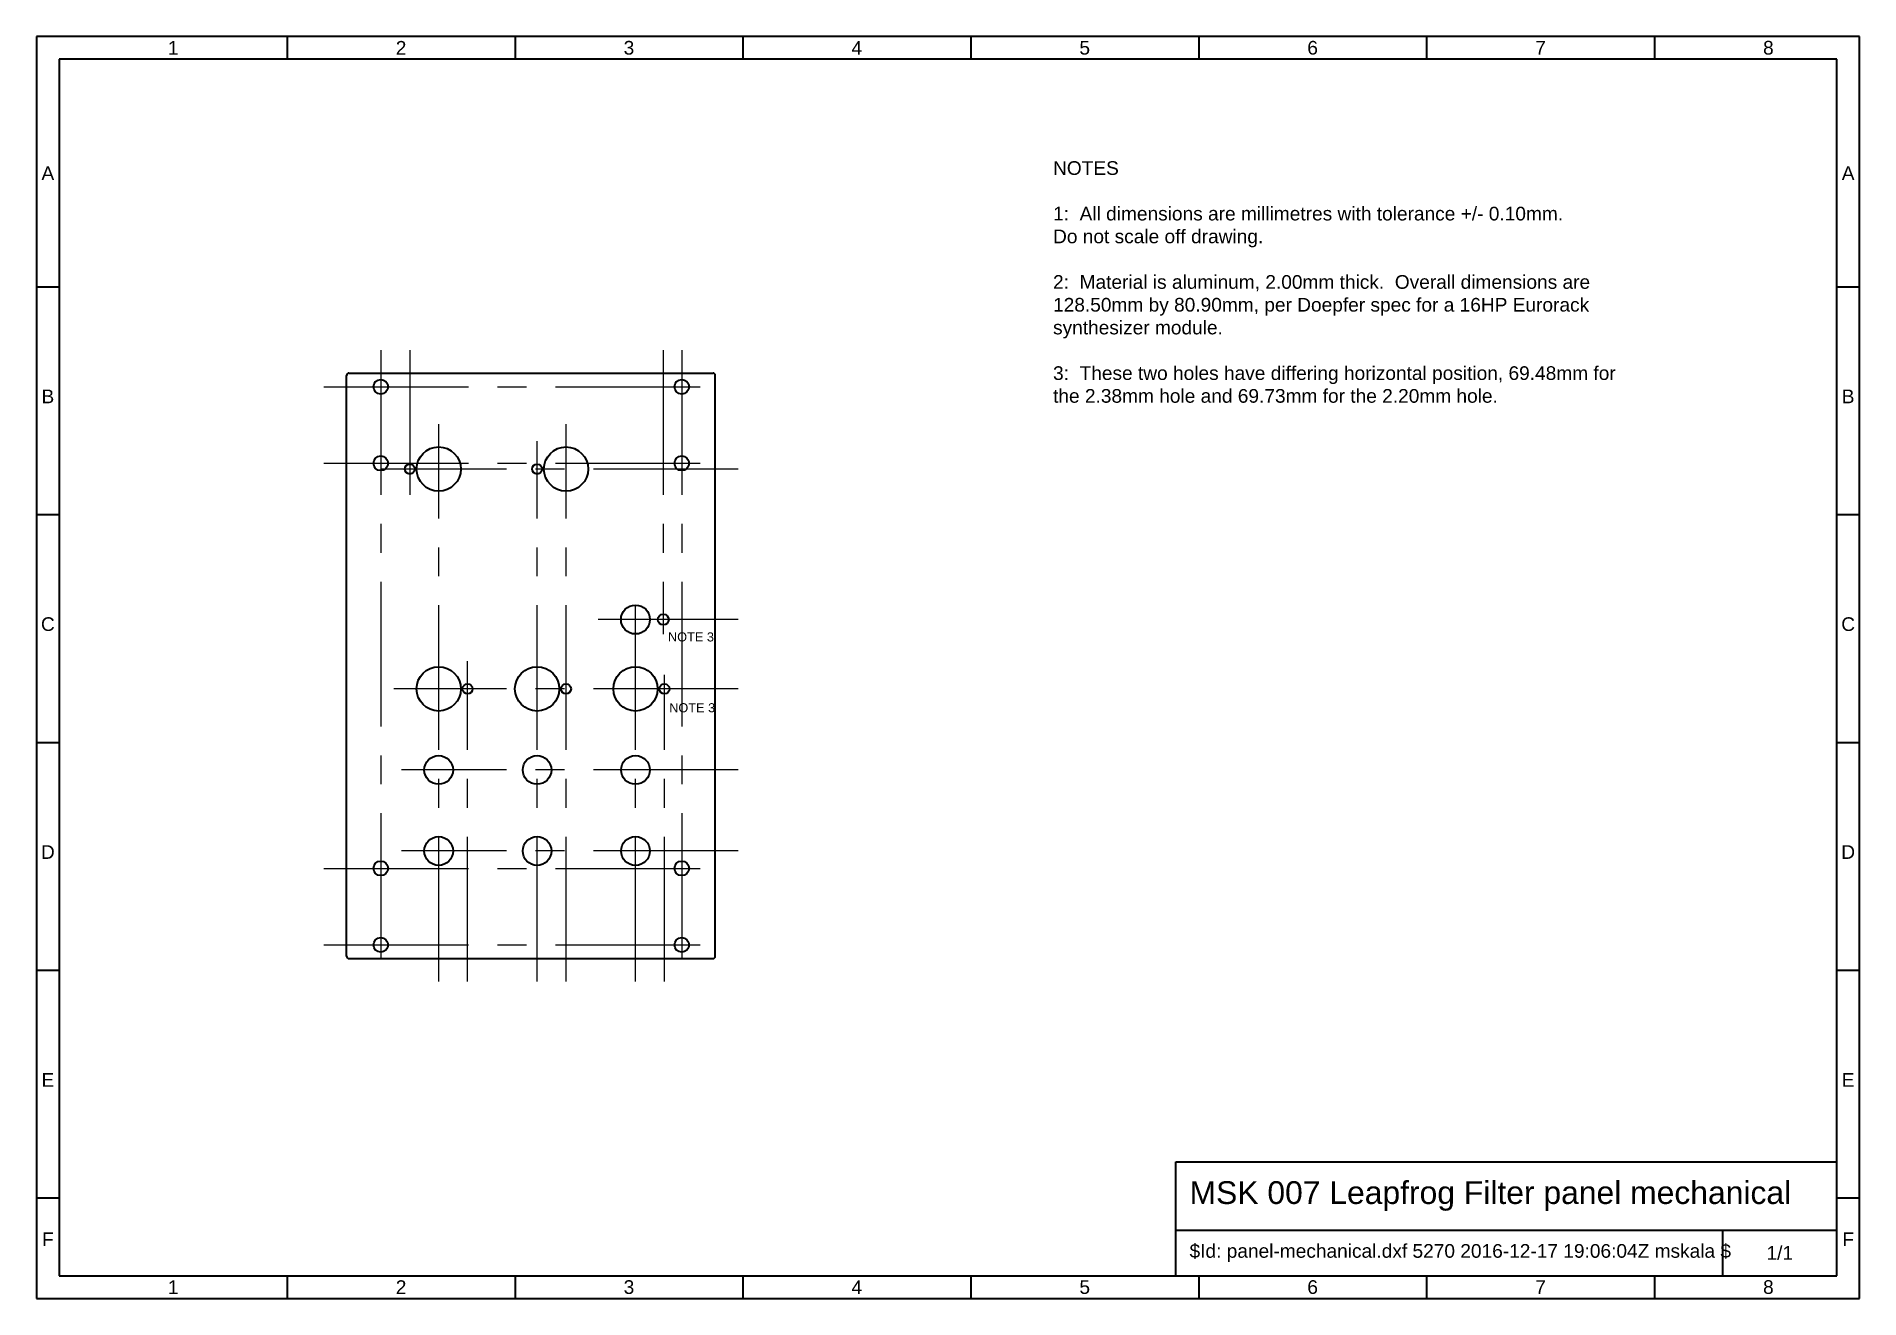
# Model space of a CAD drawing. Header units: millimetres. Extents: x 10 to 410, y 10 to 287.
import ezdxf

# ---------------------------------------------------------------- set-up
doc = ezdxf.new("R2010")
doc.units = ezdxf.units.MM
doc.linetypes.add('CENTER', pattern=[50.8, 31.75, -6.35, 6.35, -6.35])
for name, color, linetype, lineweight, true_color in [('centre lines', 14, 'CENTER', 25, 0x800000), ('frame', 5, 'Continuous', 35, 0x0000ff), ('holes', 7, 'Continuous', 35, 0x000000), ('notes', 94, 'Continuous', 25, 0x008000), ('outlines', 7, 'Continuous', 35, 0x000000)]:
    doc.layers.add(name, color=color, linetype=linetype, lineweight=lineweight, true_color=true_color)
doc.styles.add('textstyle0', font='')
doc.styles.add('textstyle1', font='')
doc.styles.add('textstyle10', font='')
doc.styles.add('textstyle11', font='')
doc.styles.add('textstyle12', font='')
doc.styles.add('textstyle13', font='')
doc.styles.add('textstyle14', font='')
doc.styles.add('textstyle15', font='')
doc.styles.add('textstyle16', font='')
doc.styles.add('textstyle17', font='')
doc.styles.add('textstyle18', font='')
doc.styles.add('textstyle19', font='')
doc.styles.add('textstyle2', font='')
doc.styles.add('textstyle20', font='')
doc.styles.add('textstyle21', font='')
doc.styles.add('textstyle22', font='')
doc.styles.add('textstyle23', font='')
doc.styles.add('textstyle24', font='')
doc.styles.add('textstyle25', font='')
doc.styles.add('textstyle26', font='')
doc.styles.add('textstyle27', font='')
doc.styles.add('textstyle28', font='')
doc.styles.add('textstyle29', font='')
doc.styles.add('textstyle3', font='')
doc.styles.add('textstyle30', font='')
doc.styles.add('textstyle31', font='')
doc.styles.add('textstyle32', font='')
doc.styles.add('textstyle33', font='')
doc.styles.add('textstyle4', font='')
doc.styles.add('textstyle5', font='')
doc.styles.add('textstyle6', font='')
doc.styles.add('textstyle7', font='')
doc.styles.add('textstyle8', font='')
doc.styles.add('textstyle9', font='')
doc.styles.get('textstyle0').set_extended_font_data('Liberation Sans')
doc.styles.get('textstyle1').set_extended_font_data('Nimbus Sans L')
doc.styles.get('textstyle10').set_extended_font_data('Nimbus Sans L')
doc.styles.get('textstyle11').set_extended_font_data('Nimbus Sans L')
doc.styles.get('textstyle12').set_extended_font_data('Nimbus Sans L')
doc.styles.get('textstyle13').set_extended_font_data('Nimbus Sans L')
doc.styles.get('textstyle14').set_extended_font_data('Nimbus Sans L')
doc.styles.get('textstyle15').set_extended_font_data('Nimbus Sans L')
doc.styles.get('textstyle16').set_extended_font_data('Nimbus Sans L')
doc.styles.get('textstyle17').set_extended_font_data('Nimbus Sans L')
doc.styles.get('textstyle18').set_extended_font_data('Nimbus Sans L')
doc.styles.get('textstyle19').set_extended_font_data('Nimbus Sans L')
doc.styles.get('textstyle2').set_extended_font_data('Nimbus Sans L')
doc.styles.get('textstyle20').set_extended_font_data('Nimbus Sans L')
doc.styles.get('textstyle21').set_extended_font_data('Nimbus Sans L')
doc.styles.get('textstyle22').set_extended_font_data('Nimbus Sans L')
doc.styles.get('textstyle23').set_extended_font_data('Nimbus Sans L')
doc.styles.get('textstyle24').set_extended_font_data('Nimbus Sans L')
doc.styles.get('textstyle25').set_extended_font_data('Nimbus Sans L')
doc.styles.get('textstyle26').set_extended_font_data('Nimbus Sans L')
doc.styles.get('textstyle27').set_extended_font_data('Nimbus Sans L')
doc.styles.get('textstyle28').set_extended_font_data('Nimbus Sans L')
doc.styles.get('textstyle29').set_extended_font_data('Nimbus Sans L')
doc.styles.get('textstyle3').set_extended_font_data('Nimbus Sans L')
doc.styles.get('textstyle30').set_extended_font_data('Nimbus Sans L')
doc.styles.get('textstyle31').set_extended_font_data('Nimbus Sans L')
doc.styles.get('textstyle32').set_extended_font_data('Liberation Sans')
doc.styles.get('textstyle33').set_extended_font_data('Liberation Sans')
doc.styles.get('textstyle4').set_extended_font_data('Nimbus Sans L')
doc.styles.get('textstyle5').set_extended_font_data('Nimbus Sans L')
doc.styles.get('textstyle6').set_extended_font_data('Nimbus Sans L')
doc.styles.get('textstyle7').set_extended_font_data('Nimbus Sans L')
doc.styles.get('textstyle8').set_extended_font_data('Nimbus Sans L')
doc.styles.get('textstyle9').set_extended_font_data('Nimbus Sans L')

msp = doc.modelspace()

# ---------------------------------------------------------------- linework, layer by layer
at = {"layer": 'centre lines'}
for p, q in [((85.55, 218.12), (85.55, 81.02)), ((91.9, 218.12), (91.9, 185.96)), ((147.53, 218.12), (147.53, 155.84)), ((151.59, 218.12), (151.59, 81.02)), ((73.05, 210.12), (158.19, 210.12)), ((98.25, 79.62), (98.25, 201.91)), ((126.19, 79.62), (126.19, 201.91)), ((119.84, 79.62), (119.84, 198.16)), ((73.05, 193.32), (158.19, 193.32)), ((163.95, 192.06), (85.8, 192.06)), ((141.43, 79.62), (141.43, 167.21)), ((163.95, 159.03), (133.26, 159.03)), ((104.6, 79.62), (104.6, 149.89)), ((147.78, 79.62), (147.78, 146.89)), ((163.95, 143.8), (88.4, 143.8)), ((163.95, 126.02), (90.1, 126.02)), ((163.95, 108.23), (90.1, 108.23)), ((73.05, 104.42), (158.19, 104.42)), ((73.05, 87.62), (158.19, 87.62))]:
    msp.add_line(p, q, dxfattribs=at)
at = {"layer": 'frame'}
for p, q in [((10, 287), (10, 10)), ((410, 287), (10, 287)), ((65, 287), (65, 282)), ((115, 287), (115, 282)), ((165, 287), (165, 282)), ((215, 287), (215, 282)), ((265, 287), (265, 282)), ((315, 287), (315, 282)), ((365, 287), (365, 282)), ((410, 10), (410, 287)), ((15, 282), (15, 15)), ((405, 282), (15, 282)), ((405, 15), (405, 282)), ((15, 232), (10, 232)), ((410, 232), (405, 232)), ((15, 182), (10, 182)), ((410, 182), (405, 182)), ((15, 132), (10, 132)), ((410, 132), (405, 132)), ((15, 82), (10, 82)), ((410, 82), (405, 82)), ((260, 40), (405, 40)), ((260, 25), (260, 40)), ((15, 32), (10, 32)), ((410, 32), (405, 32)), ((260, 25), (405, 25)), ((260, 15), (260, 25)), ((380, 15), (380, 25)), ((15, 15), (405, 15)), ((65, 15), (65, 10)), ((115, 15), (115, 10)), ((165, 15), (165, 10)), ((215, 15), (215, 10)), ((265, 15), (265, 10)), ((315, 15), (315, 10)), ((365, 15), (365, 10)), ((10, 10), (410, 10))]:
    msp.add_line(p, q, dxfattribs=at)
at = {"layer": 'holes'}
for centre, radius in [((85.55, 210.12), 1.6), ((151.59, 210.12), 1.6), ((98.25, 192.06), 4.85), ((126.19, 192.06), 4.85), ((85.55, 193.32), 1.6), ((91.9, 192.06), 1.1), ((119.84, 192.06), 1.1), ((151.59, 193.32), 1.6), ((141.43, 159.03), 3.17), ((147.53, 159.03), 1.19), ((98.25, 143.8), 4.85), ((119.84, 143.8), 4.85), ((141.43, 143.8), 4.85), ((104.6, 143.8), 1.1), ((126.19, 143.8), 1.1), ((147.78, 143.8), 1.1), ((98.25, 126.02), 3.15), ((119.84, 126.02), 3.15), ((141.43, 126.02), 3.15), ((98.25, 108.23), 3.15), ((119.84, 108.23), 3.15), ((141.43, 108.23), 3.15), ((85.55, 104.42), 1.6), ((151.59, 104.42), 1.6), ((85.55, 87.62), 1.6), ((151.59, 87.62), 1.6)]:
    msp.add_circle(centre, radius, dxfattribs=at)
at = {"layer": 'outlines'}
for p, q in [((78.05, 85.12), (78.05, 212.62)), ((78.55, 213.12), (158.45, 213.12)), ((158.95, 85.12), (158.95, 212.62)), ((78.55, 84.62), (158.45, 84.62))]:
    msp.add_line(p, q, dxfattribs=at)
for centre, start, end in [((78.55, 212.62), 90, 180), ((158.45, 212.62), 0, 90), ((78.55, 85.12), 180, 270), ((158.45, 85.12), 270, 0)]:
    msp.add_arc(centre, 0.5, start, end, dxfattribs=at)

# ---------------------------------------------------------------- texts
at = {"layer": 'frame'}
for s, insert, char_height, attachment_point, style in [('1', (40, 284.5), 3, 5, 'textstyle14'), ('2', (90, 284.5), 3, 5, 'textstyle16'), ('3', (140, 284.5), 3, 5, 'textstyle18'), ('4', (190, 284.5), 3, 5, 'textstyle20'), ('5', (240, 284.5), 3, 5, 'textstyle22'), ('6', (290, 284.5), 3, 5, 'textstyle24'), ('7', (340, 284.5), 3, 5, 'textstyle26'), ('8', (390, 284.5), 3, 5, 'textstyle28'), ('A', (12.5, 257), 3, 5, 'textstyle2'), ('A', (407.5, 257), 3, 5, 'textstyle1'), ('B', (12.5, 208), 3, 5, 'textstyle4'), ('B', (407.5, 208), 3, 5, 'textstyle3'), ('C', (12.5, 158), 3, 5, 'textstyle6'), ('C', (407.5, 158), 3, 5, 'textstyle5'), ('D', (12.5, 108), 3, 5, 'textstyle8'), ('D', (407.5, 108), 3, 5, 'textstyle7'), ('E', (12.5, 58), 3, 5, 'textstyle10'), ('E', (407.5, 58), 3, 5, 'textstyle9'), ('MSK 007 Leapfrog Filter panel mechanical', (263, 32.5), 5, 4, 'textstyle30'), ('F', (12.5, 23), 3, 5, 'textstyle12'), ('F', (407.5, 23), 3, 5, 'textstyle11'), ('$Id: panel-mechanical.dxf 5270 2016-12-17 19:06:04Z mskala $', (263, 20), 3, 4, 'textstyle29'), ('1/1', (392.5, 20), 3, 5, 'textstyle31'), ('1', (40, 12.5), 3, 5, 'textstyle13'), ('2', (90, 12.5), 3, 5, 'textstyle15'), ('3', (140, 12.5), 3, 5, 'textstyle17'), ('4', (190, 12.5), 3, 5, 'textstyle19'), ('5', (240, 12.5), 3, 5, 'textstyle21'), ('6', (290, 12.5), 3, 5, 'textstyle23'), ('7', (340, 12.5), 3, 5, 'textstyle25'), ('8', (390, 12.5), 3, 5, 'textstyle27')]:
    msp.add_mtext(s, dxfattribs=dict(at, insert=insert, char_height=char_height, attachment_point=attachment_point, style=style))
at = {"layer": 'notes', "char_height": 1}
for s, insert, attachment_point, style in [('\\H3;NOTES\\P\\P1:  All dimensions are millimetres with tolerance +/- 0.10mm.\\PDo not scale off drawing.\\P\\P2:  Material is aluminum, 2.00mm thick.  Overall dimensions are\\P128.50mm by 80.90mm, per Doepfer spec for a 16HP Eurorack\\Psynthesizer module.\\P\\P3:  These two holes have differing horizontal position, 69.48mm for\\Pthe 2.38mm hole and 69.73mm for the 2.20mm hole.', (233.05, 259.62), 1, 'textstyle0'), ('\\H2;NOTE 3', (153.61, 155.2), 5, 'textstyle33'), ('\\H2;NOTE 3', (153.87, 139.65), 5, 'textstyle32')]:
    msp.add_mtext(s, dxfattribs=dict(at, insert=insert, attachment_point=attachment_point, style=style))

doc.saveas('drawing.dxf')
